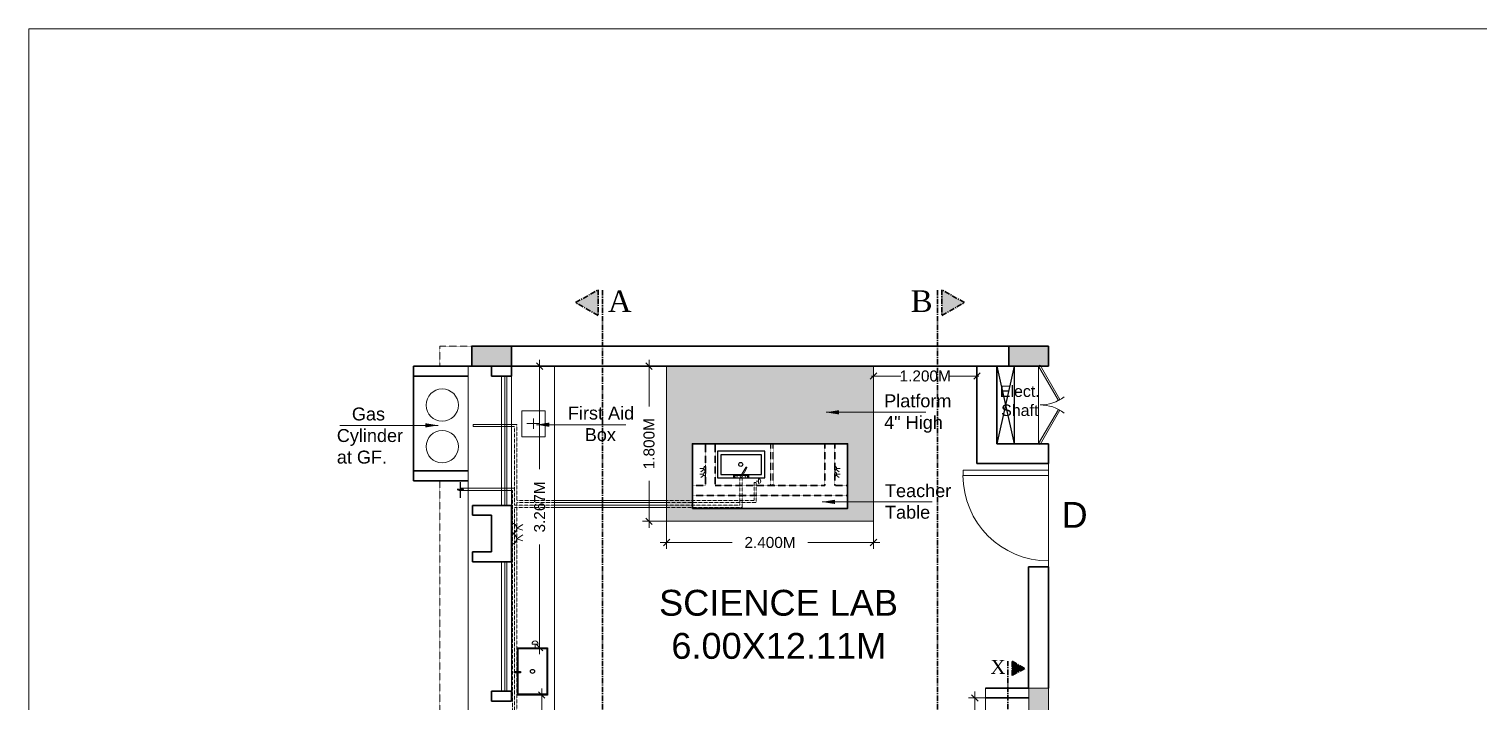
# Model space of a CAD drawing. Header units: metres. Extents: x 1608201 to 1961866, y 406505 to 647036.
# Drawn here: x 1666972 to 1683780, y 466736 to 474532 of the extents above; entities that cross this region are included whole.
import ezdxf

# ---------------------------------------------------------------- set-up
doc = ezdxf.new("R2010")
doc.units = ezdxf.units.M
doc.header["$LTSCALE"] = 1000
doc.header["$PDMODE"] = 35
for name, pattern in [('CENTER', [2, 1.25, -0.25, 0.25, -0.25]), ('DASHED', [0.75, 0.5, -0.25]), ('HIDDEN', [0.375, 0.25, -0.125])]:
    doc.linetypes.add(name, pattern=pattern)
doc.layers.get('Defpoints').update_dxf_attribs({"lineweight": 18})
for name, color, linetype, lineweight in [('- WALL', 7, 'Continuous', 30), ('2 elevation', 1, 'Continuous', 5), ('arrow', 63, 'Continuous', 13), ('Col-Hatch', 9, 'Continuous', 13), ('coloum hatch', 254, 'Continuous', 9), ('Column', 252, 'Continuous', 30), ('cylinder', 1, 'Continuous', 15), ('dimension', 6, 'Continuous', 13), ('Door', 54, 'Continuous', 13), ('elevation', 1, 'Continuous', 13), ('Fixture', 44, 'Continuous', 9), ('gas pipeline', 25, 'Continuous', 13), ('Hidden', 1, 'DASHED', 18), ('P-SANRFIM', 6, 'Continuous', 9), ('Section Line', 135, 'CENTER', 30), ('SLAB', 5, 'Continuous', 20), ('Text-1', 240, 'Continuous', 15), ('Text-2', 122, 'Continuous', 25), ('Wall', 7, 'Continuous', 30), ('wall l', 7, 'Continuous', 20), ('water pipeline', 95, 'Continuous', 13), ('Window', 150, 'Continuous', 15), ('Window-Wall', 7, 'Continuous', 18)]:
    doc.layers.add(name, color=color, linetype=linetype, lineweight=lineweight)
for name, color, linetype in [('cupboard', 37, 'Continuous'), ('text', 7, 'Continuous'), ('wash basin', 21, 'Continuous')]:
    doc.layers.add(name, color=color, linetype=linetype)
doc.styles.add('dim-stylus bt', font='arial.ttf')
doc.styles.add('L120', font='simplex.shx', dxfattribs={"height": 1})
doc.dimstyles.new('1      100 (big)', dxfattribs={"dimscale": 75, "dimtxt": 5, "dimasz": 3.5, "dimexe": 1.5, "dimexo": 2, "dimgap": 1, "dimtad": 0, "dimdec": 3, "dimlfac": 0.001, "dimzin": 0, "dimdsep": 46, "dimtxsty": 'dim-stylus bt', "dimblk": 'OBLIQUE', "dimcen": 0, "dimdle": 0.6, "dimclrd": 256, "dimclre": 7, "dimclrt": 256, "dimadec": 0, "dimazin": 0, "dimtfac": 0.7, "dimtdec": 3, "dimtofl": 0, "dimtmove": 1, "dimatfit": 3, "dimldrblk": 'OPEN90', "dimfxl": 0, "dimtolj": 1, "dimtzin": 0, "dimlwd": 15, "dimlwe": 15, "dimarcsym": 0})
doc.dimstyles.new('Tabrej', dxfattribs={"dimtxt": 0.32, "dimasz": 0.2, "dimexe": 0, "dimexo": 0.15, "dimgap": 0.09, "dimtad": 0, "dimdec": 3, "dimzin": 0, "dimdsep": 46, "dimtxsty": 'dim-stylus bt', "dimblk": 'ARCHTICK', "dimcen": 0, "dimdle": 0.05, "dimclrd": 256, "dimclre": 256, "dimclrt": 7, "dimadec": 0, "dimazin": 0, "dimtfac": 1, "dimtdec": 3, "dimtofl": 0, "dimtmove": 0, "dimatfit": 1, "dimfxl": 0, "dimtolj": 1, "dimtzin": 0, "dimlwd": -1, "dimlwe": -1, "dimarcsym": 0})

# ---------------------------------------------------------------- blocks, each defined once
blk = doc.blocks.new('CC')
at = {"layer": 'Col-Hatch', "ltscale": 0.05}
blk.add_hatch(color=256, dxfattribs=at).paths.add_polyline_path([(4078.606, 341.328), (4078.606, 341.098), (4079.066, 341.098), (4079.066, 341.328)])
at = {"layer": 'Column'}
blk.add_lwpolyline([(4078.606, 341.328), (4079.066, 341.328), (4079.066, 341.098), (4078.606, 341.098)], close=True, dxfattribs=at)
blk = doc.blocks.new('DFG')
at = {"layer": 'Col-Hatch', "ltscale": 0.05}
blk.add_hatch(color=256, dxfattribs=at).paths.add_polyline_path([(3557.561, -332.074), (3557.561, -332.304), (3557.031, -332.304), (3557.031, -332.074)])
blk.add_lwpolyline([(3557.561, -332.074), (3557.561, -332.304), (3557.031, -332.304), (3557.031, -332.074), (3557.561, -332.074)], dxfattribs=at)
blk = doc.blocks.new('gd')
at = {"layer": 'Door', "ltscale": 0.05}
blk.add_line((526.222, -408.628), (526.222, -407.428), dxfattribs=at)
blk.add_lwpolyline([(526.222, -408.551), (525.231, -408.551), (525.231, -408.491), (526.222, -408.491), (526.222, -408.551)], dxfattribs=at)
blk.add_arc((526.222, -408.491), 0.992, 90, 180, dxfattribs=at)
blk = doc.blocks.new('Door - Left Hung 36 in.')
blk.add_lwpolyline([(0.8, -1.3), (0, 0), (31.2, 18), (31.9, 16.7)], close=True)
blk.add_arc((0, 0), 36, 0, 37.3101)
blk = doc.blocks.new('_ArchTick')
at = {"color": 0, "const_width": 0.15}
blk.add_lwpolyline([(-0.5, -0.5), (0.5, 0.5)], dxfattribs=at)
blk = doc.blocks.new('_Oblique')
at = {"color": 0, "linetype": 'ByBlock', "lineweight": -2}
blk.add_line((-0.5, -0.5), (0.5, 0.5), dxfattribs=at)
blk = doc.blocks.new('*D553')
at = {"layer": 'Defpoints', "color": 0, "ltscale": 50, "transparency": 16777216}
for p in [(1674165, 470621), (1674368, 470621), (1674368, 468821)]:
    blk.add_point(p, dxfattribs=at)
at = {"layer": 'dimension', "lineweight": 15, "ltscale": 50, "transparency": 16777216}
for p, q in [((1674165, 470696), (1674165, 470152)), ((1674165, 468746), (1674165, 469291))]:
    blk.add_line(p, q, dxfattribs=at)
at = {"layer": 'dimension', "color": 7, "lineweight": 15, "ltscale": 50, "transparency": 16777216}
for p, q in [((1674368, 470621), (1674090, 470621)), ((1674368, 468821), (1674090, 468821))]:
    blk.add_line(p, q, dxfattribs=at)
at = {"layer": 'dimension', "lineweight": 15, "ltscale": 50, "transparency": 16777216, "xscale": 75, "yscale": 75, "zscale": 75}
for p, rotation in [((1674165, 470621), 90), ((1674165, 468821), 270)]:
    blk.add_blockref('_Oblique', p, dxfattribs=dict(at, rotation=rotation))
at = {"layer": 'dimension', "ltscale": 50, "transparency": 16777216, "insert": (1674165, 469721), "char_height": 127.5, "attachment_point": 5, "rotation": 90, "style": 'dim-stylus bt'}
blk.add_mtext('\\A1;1.800M', dxfattribs=at)
blk = doc.blocks.new('_Open90')
at = {"color": 0, "linetype": 'ByBlock', "lineweight": -2}
for p, q in [((0, 0), (-1, 0)), ((-0.5, 0.5), (0, 0)), ((0, 0), (-0.5, -0.5))]:
    blk.add_line(p, q, dxfattribs=at)
blk = doc.blocks.new('*D554')
at = {"layer": 'Defpoints', "color": 0, "ltscale": 50, "transparency": 16777216}
for p in [(1674368, 468821), (1676768, 468821), (1674368, 468575)]:
    blk.add_point(p, dxfattribs=at)
at = {"layer": 'dimension', "color": 7, "lineweight": 15, "ltscale": 50, "transparency": 16777216}
for p, q in [((1674368, 468821), (1674368, 468500)), ((1676768, 468821), (1676768, 468500))]:
    blk.add_line(p, q, dxfattribs=at)
at = {"layer": 'dimension', "lineweight": 15, "ltscale": 50, "transparency": 16777216}
for p, q in [((1674293, 468575), (1675130, 468575)), ((1676843, 468575), (1676006, 468575))]:
    blk.add_line(p, q, dxfattribs=at)
at = {"layer": 'dimension', "lineweight": 15, "ltscale": 50, "transparency": 16777216, "xscale": 75, "yscale": 75, "zscale": 75, "rotation": 180}
blk.add_blockref('_Oblique', (1674368, 468575), dxfattribs=at)
at = {"layer": 'dimension', "lineweight": 15, "ltscale": 50, "transparency": 16777216, "xscale": 75, "yscale": 75, "zscale": 75}
blk.add_blockref('_Oblique', (1676768, 468575), dxfattribs=at)
at = {"layer": 'dimension', "ltscale": 50, "transparency": 16777216, "insert": (1675568, 468575), "char_height": 127.5, "attachment_point": 5, "style": 'dim-stylus bt'}
blk.add_mtext('\\A1;2.400M', dxfattribs=at)
blk = doc.blocks.new('Faucet - kit sink top')
at = {"layer": 'Fixture'}
for p, q in [((-5.5, -0.75), (-5.5, -1.25)), ((-4.94278, -0.75), (-5.5, -0.75)), ((-5.5, -1.25), (-4.94278, -1.25)), ((-0.14775, -1.7441), (3.56698, -8.1782)), ((4.43301, -7.6782), (0.71828, -1.2441)), ((4.94278, -0.75), (5.5, -0.75)), ((5.5, -1.25), (4.94278, -1.25)), ((5.5, -0.75), (5.5, -1.25))]:
    blk.add_line(p, q, dxfattribs=at)
blk.add_lwpolyline([(-0.00587, -2), (-6, -2), (-6, 0), (6, 0), (6, -2), (1.15195, -2)], dxfattribs=at)
for centre, radius in [((-4, -1), 1), ((4, -1), 1), ((0, -1), 0.75)]:
    blk.add_circle(centre, radius, dxfattribs=at)
blk.add_arc((4, -7.9282), 0.5, 210, 30, dxfattribs=at)
blk = doc.blocks.new('tyrtyr')
at = {"layer": 'Fixture'}
for p, q in [((1314934, 621282), (1314934, 621337)), ((1314951, 621276), (1314987, 621322)), ((1314980, 621255), (1314888, 621255))]:
    blk.add_line(p, q, dxfattribs=at)
blk.add_arc((1314934, 621250), 31.6, 9.1026, 170.8974, dxfattribs=at)
blk = doc.blocks.new('dfgrge')
at = {"layer": 'elevation'}
for p, q in [((1314380, 626684), (1314436, 626684)), ((1314408, 626684), (1314408, 626659))]:
    blk.add_line(p, q, dxfattribs=at)
blk.add_arc((1314408, 626684), 28, 0, 180, dxfattribs=at)
blk = doc.blocks.new('*D557')
at = {"layer": 'Defpoints', "color": 0, "ltscale": 50, "transparency": 16777216}
for p in [(1678068, 466772), (1677944, 465572), (1678068, 465572)]:
    blk.add_point(p, dxfattribs=at)
at = {"layer": 'dimension', "color": 7, "lineweight": 15, "ltscale": 50, "transparency": 16777216}
for p, q in [((1678068, 466772), (1677869, 466772)), ((1678068, 465572), (1677869, 465572))]:
    blk.add_line(p, q, dxfattribs=at)
at = {"layer": 'dimension', "lineweight": 15, "ltscale": 50, "transparency": 16777216}
for p, q in [((1677944, 466847), (1677944, 466603)), ((1677944, 465497), (1677944, 465741))]:
    blk.add_line(p, q, dxfattribs=at)
at = {"layer": 'dimension', "lineweight": 15, "ltscale": 50, "transparency": 16777216, "xscale": 75, "yscale": 75, "zscale": 75}
for p, rotation in [((1677944, 466772), 90), ((1677944, 465572), 270)]:
    blk.add_blockref('_Oblique', p, dxfattribs=dict(at, rotation=rotation))
at = {"layer": 'dimension', "ltscale": 50, "transparency": 16777216, "insert": (1677944, 466172), "char_height": 127.5, "attachment_point": 5, "rotation": 90, "style": 'dim-stylus bt'}
blk.add_mtext('\\A1;1.200M', dxfattribs=at)
blk = doc.blocks.new('*D560')
at = {"layer": 'Defpoints', "color": 0, "ltscale": 50, "transparency": 16777216}
for p in [(1672920, 466805), (1672988, 466805), (1672988, 464622)]:
    blk.add_point(p, dxfattribs=at)
at = {"layer": 'dimension', "color": 7, "lineweight": 15, "ltscale": 50, "transparency": 16777216}
for p, q in [((1672988, 466805), (1672845, 466805)), ((1672988, 464622), (1672845, 464622))]:
    blk.add_line(p, q, dxfattribs=at)
at = {"layer": 'dimension', "lineweight": 15, "ltscale": 50, "transparency": 16777216}
for p, q in [((1672920, 466880), (1672920, 466151)), ((1672920, 464547), (1672920, 465276))]:
    blk.add_line(p, q, dxfattribs=at)
at = {"layer": 'dimension', "lineweight": 15, "ltscale": 50, "transparency": 16777216, "xscale": 75, "yscale": 75, "zscale": 75}
for p, rotation in [((1672920, 466805), 90), ((1672920, 464622), 270)]:
    blk.add_blockref('_Oblique', p, dxfattribs=dict(at, rotation=rotation))
at = {"layer": 'dimension', "ltscale": 50, "transparency": 16777216, "insert": (1672920, 465713), "char_height": 127.5, "attachment_point": 5, "rotation": 90, "style": 'dim-stylus bt'}
blk.add_mtext('\\A1;2.182M', dxfattribs=at)
blk = doc.blocks.new('*D561')
at = {"layer": 'Defpoints', "color": 0, "ltscale": 50, "transparency": 16777216}
for p in [(1672896, 470621), (1672988, 470621), (1672988, 467355)]:
    blk.add_point(p, dxfattribs=at)
at = {"layer": 'dimension', "lineweight": 15, "ltscale": 50, "transparency": 16777216}
for p, q in [((1672896, 470696), (1672896, 469424)), ((1672896, 467280), (1672896, 468551))]:
    blk.add_line(p, q, dxfattribs=at)
at = {"layer": 'dimension', "color": 7, "lineweight": 15, "ltscale": 50, "transparency": 16777216}
for p, q in [((1672988, 470621), (1672821, 470621)), ((1672988, 467355), (1672821, 467355))]:
    blk.add_line(p, q, dxfattribs=at)
at = {"layer": 'dimension', "lineweight": 15, "ltscale": 50, "transparency": 16777216, "xscale": 75, "yscale": 75, "zscale": 75}
for p, rotation in [((1672896, 470621), 90), ((1672896, 467355), 270)]:
    blk.add_blockref('_Oblique', p, dxfattribs=dict(at, rotation=rotation))
at = {"layer": 'dimension', "ltscale": 50, "transparency": 16777216, "insert": (1672896, 468988), "char_height": 127.5, "attachment_point": 5, "rotation": 90, "style": 'dim-stylus bt'}
blk.add_mtext('\\A1;3.267M', dxfattribs=at)
blk = doc.blocks.new('*D562')
at = {"layer": 'Defpoints', "color": 0, "ltscale": 50, "transparency": 16777216}
for p in [(1676768, 470621), (1677968, 470621), (1677968, 470506)]:
    blk.add_point(p, dxfattribs=at)
at = {"layer": 'dimension', "lineweight": 15, "ltscale": 50, "transparency": 16777216}
for p, q in [((1676746, 470506), (1677084, 470506)), ((1676768, 470621), (1676768, 470505)), ((1677991, 470506), (1677653, 470506)), ((1677968, 470621), (1677968, 470505))]:
    blk.add_line(p, q, dxfattribs=at)
at = {"layer": 'dimension', "lineweight": 15, "ltscale": 50, "transparency": 16777216, "xscale": 75, "yscale": 75, "zscale": 75, "rotation": 180}
blk.add_blockref('_Oblique', (1676768, 470506), dxfattribs=at)
at = {"layer": 'dimension', "lineweight": 15, "ltscale": 50, "transparency": 16777216, "xscale": 75, "yscale": 75, "zscale": 75}
blk.add_blockref('_Oblique', (1677968, 470506), dxfattribs=at)
at = {"layer": 'dimension', "ltscale": 50, "transparency": 16777216, "insert": (1677368, 470506), "char_height": 127.5, "attachment_point": 5, "style": 'dim-stylus bt'}
blk.add_mtext('\\A1;1.200M', dxfattribs=at)

msp = doc.modelspace()

# ---------------------------------------------------------------- hatches: boundary and pattern name
at = {"layer": 'P-SANRFIM'}
h = msp.add_hatch(color=256, dxfattribs=at)
h.set_gradient(color1=(127, 0, 0), one_color=1, tint=1, name='CYLINDER')
h.paths.add_polyline_path([(1674368.1711, 470621.1896), (1674368.1711, 468821.1896), (1676768.171, 468821.1896), (1676768.171, 470621.1896)])
h.paths.add_polyline_path([(1676468.171, 469721.1896), (1676468.171, 468971.1896), (1674668.1711, 468971.1896), (1674668.1711, 469721.1896)], flags=16)
at = {"layer": 'Section Line', "ltscale": 0.05}
for points in [[(1673313.1088, 471357.6467), (1673573.8085, 471506.4494), (1673573.8085, 471208.8439)], [(1677823.2334, 471357.6467), (1677562.5337, 471506.4494), (1677562.5337, 471208.8439)], [(1678523.0754, 467114.7437), (1678375.3896, 467031.8688), (1678375.3896, 467197.6185)]]:
    msp.add_hatch(color=256, dxfattribs=at).paths.add_polyline_path(points)
at = {"layer": 'wash basin'}
msp.add_hatch(color=256, dxfattribs=at).paths.add_polyline_path([(1672988.1711, 466804.5067), (1672988.1711, 467354.5066), (1672638.1711, 467354.5066), (1672638.1711, 467079.5067), (1672648.1711, 467079.5067), (1672648.1711, 467344.5066), (1672978.1711, 467344.5066), (1672978.1711, 466814.5067), (1672648.1711, 466814.5067), (1672648.1711, 467062.8585), (1672638.1711, 467062.8585), (1672638.1711, 466804.5067)])
h = msp.add_hatch(color=256, dxfattribs=at)
h.paths.add_polyline_path([(1672673.7232, 467062.8585), (1672673.7232, 467079.5067), (1672638.1711, 467079.5067), (1672638.1711, 467062.8585)])
h.paths.add_polyline_path([(1672638.1711, 467062.8585), (1672638.1711, 467079.5067), (1672627.1936, 467079.5067), (1672627.1936, 467062.8585)])
h.paths.add_polyline_path([(1672627.1936, 467062.8585), (1672627.1936, 467079.5067), (1672602.619, 467079.5067), (1672602.619, 467062.8585)])

# ---------------------------------------------------------------- linework, layer by layer
at = {"layer": '- WALL'}
for p, q in [((1672568.1715, 470851.1896), (1678568.1714, 470851.1896)), ((1672568.1715, 470851.1896), (1678568.1714, 470851.1896)), ((1672568.1715, 470621.1896), (1678568.1714, 470621.1896)), ((1672568.1715, 470621.1896), (1678568.1714, 470621.1896)), ((1677968.1714, 470621.1896), (1677968.1714, 469491.1896)), ((1678198.1714, 470621.1896), (1678198.1714, 469721.1896)), ((1678198.1714, 469721.1896), (1678798.1714, 469721.1896)), ((1678798.1714, 469721.1896), (1678798.1714, 469491.1896)), ((1677968.1714, 469491.1896), (1678798.1714, 469491.1896)), ((1672118.1715, 468891.1896), (1672118.1715, 469006.1896)), ((1672118.1715, 469006.1896), (1672568.1715, 469006.1896)), ((1672568.1715, 468351.1896), (1672568.1715, 469006.1896)), ((1672118.1715, 468891.1896), (1672338.1715, 468891.1896)), ((1672338.1715, 468466.1896), (1672338.1715, 468891.1896)), ((1672118.1715, 468351.1896), (1672118.1715, 468466.1896)), ((1672338.1715, 468466.1896), (1672118.1715, 468466.1896)), ((1672568.1715, 468351.1896), (1672118.1715, 468351.1896))]:
    msp.add_line(p, q, dxfattribs=at)
at = {"layer": '- WALL', "ltscale": 0.05}
for p, q in [((1672068.1711, 469405.3904), (1671433.1711, 469405.3904)), ((1672068.1711, 469290.3904), (1671433.1711, 469290.3904)), ((1678568.1714, 466886.9656), (1678068.171, 466886.9656)), ((1678568.1714, 466771.9656), (1678068.1714, 466771.9656))]:
    msp.add_line(p, q, dxfattribs=at)
at = {"layer": '- WALL'}
for points in [[(1672338.1715, 470506.1896), (1672568.1715, 470506.1896), (1672568.1715, 470621.1896), (1672338.1715, 470621.1896)], [(1672338.1715, 466851.1896), (1672568.1715, 466851.1896), (1672568.1715, 466736.1897), (1672338.1715, 466736.1897)]]:
    msp.add_lwpolyline(points, close=True, dxfattribs=at)
at = {"ltscale": 50}
for p, q in [((1678398.1714, 470621.1896), (1678198.1714, 469721.1896)), ((1678198.1714, 470621.1896), (1678398.1714, 469721.1896)), ((1678398.1714, 470621.1896), (1678398.1714, 469721.1896))]:
    msp.add_line(p, q, dxfattribs=at)
msp.add_lwpolyline([(1671975.0427, 469274.3165), (1671975.0427, 469204.5033), (1672010.7951, 469191.7966), (1671940.7204, 469189.1147), (1671975.0427, 469179.5033), (1671975.0427, 469094.8568)], dxfattribs=at)
at = {"layer": '2 elevation', "ltscale": 0.05}
for p, q in [((1672823.4675, 470014.172), (1672823.4675, 469894.4085)), ((1672747.57, 469954.2902), (1672899.3649, 469954.2902))]:
    msp.add_line(p, q, dxfattribs=at)
at = {"layer": 'cupboard', "linetype": 'HIDDEN', "ltscale": 0.01}
for p, q in [((1675578.1711, 469236.1896), (1675578.1711, 469721.1896)), ((1675603.1711, 469236.1896), (1675603.1711, 469721.1896))]:
    msp.add_line(p, q, dxfattribs=at)
at = {"layer": 'cylinder', "ltscale": 0.05}
for centre in [(1671766.0999, 470169.3159), (1671766.0999, 469687.1672)]:
    msp.add_circle(centre, 187.5, dxfattribs=at)
at = {"layer": 'Defpoints', "ltscale": 50}
msp.add_lwpolyline([(1666972.2745, 474532.2589), (1714851.7028, 474532.2589), (1714851.7028, 455711.1902), (1666972.2745, 455711.1902)], close=True, dxfattribs=at)
at = {"layer": 'Door'}
msp.add_line((1678683.1714, 470621.1776), (1678683.1714, 469721.1856), dxfattribs=at)
at = {"layer": 'Fixture'}
for p, q in [((1672629.3646, 468739.8831), (1672699.0644, 468785.3163)), ((1672629.3646, 468739.8831), (1672701.1029, 468718.0342)), ((1672629.3646, 468617.4961), (1672699.0644, 468662.9292)), ((1672629.3646, 468617.4961), (1672701.1029, 468595.6471))]:
    msp.add_line(p, q, dxfattribs=at)
at = {"layer": 'Fixture', "ltscale": 0.05}
msp.add_lwpolyline([(1672688.0005, 470101.6497), (1672958.9344, 470101.6497), (1672958.9344, 469801.6497), (1672688.0005, 469801.6497)], close=True, dxfattribs=at)
at = {"layer": 'Fixture'}
for centre in [(1672568.1711, 468739.8831), (1672568.1711, 468617.4961)]:
    msp.add_arc(centre, 61.1935, 270, 90, dxfattribs=at)
at = {"layer": 'gas pipeline', "ltscale": 0.05}
for p, q in [((1672124.1222, 469944.4358), (1672630.1711, 469944.4358)), ((1672124.1222, 469944.4358), (1672124.1222, 469919.4358)), ((1672124.1222, 469919.4358), (1672605.1711, 469919.4358)), ((1674368.1711, 469062.5661), (1673068.1711, 469062.5661)), ((1674368.1711, 469037.5661), (1673068.1711, 469037.5661))]:
    msp.add_line(p, q, dxfattribs=at)
at = {"layer": 'gas pipeline', "linetype": 'HIDDEN', "ltscale": 0.005}
for p, q in [((1672605.1711, 469204.5033), (1672605.1711, 469919.4358)), ((1672630.1711, 469062.5661), (1672630.1711, 469944.4358)), ((1675384.0419, 469269.5677), (1675384.0419, 469062.5661)), ((1675409.0419, 469269.5677), (1675384.0419, 469269.5677)), ((1675409.0419, 469269.5677), (1675409.0419, 469037.5661)), ((1672630.1711, 469062.5661), (1673068.1711, 469062.5661)), ((1672630.1711, 458568.1898), (1672630.1711, 469037.5661)), ((1672630.1711, 469037.5661), (1673068.1711, 469037.5661)), ((1675384.0419, 469062.5661), (1674368.1711, 469062.5661)), ((1675409.0419, 469037.5661), (1674368.1711, 469037.5661))]:
    msp.add_line(p, q, dxfattribs=at)
at = {"layer": 'gas pipeline', "color": 1}
for p, q in [((1672877.8448, 467397.3384), (1672807.1158, 467397.0232)), ((1672842.4803, 467397.1808), (1672842.4803, 467354.0806))]:
    msp.add_line(p, q, dxfattribs=at)
msp.add_arc((1672842.4803, 467397.1808), 35.3648, 0.25529315, 180.25529315, dxfattribs=at)
at = {"layer": 'Hidden', "color": 1, "ltscale": 0.005}
for p, q in [((1672338.1715, 470851.1896), (1671738.1715, 470851.1896)), ((1671738.1715, 470621.1896), (1671738.1715, 470851.1896)), ((1671738.1715, 458276.1898), (1671738.1715, 469290.3904))]:
    msp.add_line(p, q, dxfattribs=at)
at = {"layer": 'Section Line', "ltscale": 0.05}
for points in [[(1673313.1088, 471357.6467), (1673573.8085, 471506.4494), (1673573.8085, 471208.8439), (1673313.1088, 471357.6467)], [(1673623.8085, 457639.631), (1673623.8085, 471506.4494)], [(1677512.5337, 457639.631), (1677512.5337, 471506.4494)], [(1677823.2334, 471357.6467), (1677562.5337, 471506.4494), (1677562.5337, 471208.8439), (1677823.2334, 471357.6467)], [(1678325.3896, 465140.8091), (1678325.3896, 467197.6185)], [(1678523.0754, 467114.7437), (1678375.3896, 467031.8688), (1678375.3896, 467197.6185), (1678523.0754, 467114.7437)]]:
    msp.add_lwpolyline(points, dxfattribs=at)
at = {"layer": 'SLAB'}
for p, q in [((1673068.1711, 470621.1896), (1673068.1711, 460184.1898)), ((1678068.171, 466886.9656), (1678068.171, 460626.1897))]:
    msp.add_line(p, q, dxfattribs=at)
at = {"layer": 'Wall', "ltscale": 0.05}
for p, q in [((1671433.1711, 470621.1896), (1671433.1711, 469290.3904)), ((1672108.1715, 470621.1896), (1671433.1711, 470621.1896)), ((1672068.1711, 470506.1896), (1671433.1711, 470506.1896)), ((1678798.1714, 468291.1896), (1678568.1714, 468291.1896)), ((1678568.1714, 468291.1896), (1678568.1714, 466886.9656)), ((1678798.1714, 466886.1896), (1678798.1714, 468291.1896))]:
    msp.add_line(p, q, dxfattribs=at)
at = {"layer": 'Wall', "ltscale": 0.1}
for p, q in [((1676468.171, 469721.1896), (1674668.1711, 469721.1896)), ((1674668.1711, 468971.1896), (1674668.1711, 469721.1896)), ((1676468.171, 468971.1896), (1676468.171, 469721.1896)), ((1676468.171, 468971.1896), (1676468.171, 469721.1896)), ((1674668.1711, 468971.1896), (1676468.171, 468971.1896))]:
    msp.add_line(p, q, dxfattribs=at)
at = {"layer": 'Wall', "linetype": 'HIDDEN', "ltscale": 0.01}
for p, q in [((1674818.1711, 469721.1896), (1674818.1711, 469236.1896)), ((1674933.1711, 469721.1896), (1674933.1711, 469236.1896)), ((1676203.1711, 469236.1896), (1676203.1711, 469721.1896)), ((1676318.171, 469236.1896), (1676318.171, 469721.1896)), ((1674668.1711, 469236.1896), (1674818.1711, 469236.1896)), ((1674668.1711, 469236.1896), (1674818.1711, 469236.1896)), ((1674668.1711, 469121.1896), (1676468.171, 469121.1896)), ((1674933.1711, 469236.1896), (1676203.1711, 469236.1896)), ((1676318.171, 469236.1896), (1676468.171, 469236.1896))]:
    msp.add_line(p, q, dxfattribs=at)
at = {"layer": 'Wall'}
msp.add_lwpolyline([(1674668.1711, 468971.1896), (1674668.1711, 469721.1896), (1676468.171, 469721.1896), (1676468.171, 468971.1896)], close=True, dxfattribs=at)
at = {"layer": 'wall l'}
msp.add_lwpolyline([(1674368.1711, 470621.1896), (1676768.171, 470621.1896), (1676768.171, 468821.1896), (1674368.1711, 468821.1896)], close=True, dxfattribs=at)
at = {"layer": 'wash basin'}
for points in [[(1675508.0648, 469633.6896), (1674958.0648, 469633.6896), (1674958.0648, 469323.6896), (1675508.0648, 469323.6896)], [(1675468.2781, 469593.903), (1674997.8514, 469593.903), (1674997.8514, 469363.4762), (1675468.2781, 469363.4762)], [(1672638.1711, 466804.5067), (1672638.1711, 467354.5066), (1672988.1711, 467354.5066), (1672988.1711, 466804.5067)], [(1672648.1711, 466814.5067), (1672648.1711, 467344.5066), (1672978.1711, 467344.5066), (1672978.1711, 466814.5067)], [(1672602.619, 467062.8585), (1672602.619, 467079.5067), (1672673.7232, 467079.5067), (1672673.7232, 467062.8585)]]:
    msp.add_lwpolyline(points, close=True, dxfattribs=at)
for centre, radius in [((1675227.8002, 469480.5847), 23.0471), ((1672813.1711, 467079.5067), 23.8258)]:
    msp.add_circle(centre, radius, dxfattribs=at)
at = {"layer": 'water pipeline', "linetype": 'HIDDEN', "ltscale": 0.005}
for p, q in [((1675219.0003, 469323.6896), (1675219.0003, 469007.5434)), ((1675244.0003, 469323.6896), (1675244.0003, 468982.5434)), ((1672580.1711, 458518.1898), (1672580.1711, 469179.5033)), ((1672605.1711, 469007.5434), (1672605.1711, 469204.5033)), ((1673068.1711, 469007.5434), (1672605.1711, 469007.5434)), ((1672605.1711, 458543.1898), (1672605.1711, 468982.5434)), ((1673068.1711, 468982.5434), (1672605.1711, 468982.5434)), ((1675219.0003, 469007.5434), (1674368.1711, 469007.5434)), ((1675244.0003, 468982.5434), (1674368.1711, 468982.5434))]:
    msp.add_line(p, q, dxfattribs=at)
at = {"layer": 'water pipeline', "ltscale": 0.05}
for p, q in [((1671975.0427, 469204.5033), (1672605.1711, 469204.5033)), ((1671975.0427, 469179.5033), (1672580.1711, 469179.5033)), ((1674368.1711, 469007.5434), (1673068.1711, 469007.5434)), ((1674368.1711, 468982.5434), (1673068.1711, 468982.5434))]:
    msp.add_line(p, q, dxfattribs=at)
at = {"layer": 'Window', "ltscale": 0.05}
for p, q in [((1672492.5864, 470506.1896), (1672492.5864, 469006.1896)), ((1672515.1337, 470506.1896), (1672515.1337, 469006.1896)), ((1672492.5864, 466851.1896), (1672492.5864, 468351.1896)), ((1672515.1337, 466851.1896), (1672515.1337, 468351.1896))]:
    msp.add_line(p, q, dxfattribs=at)
at = {"layer": 'Window-Wall'}
for p, q in [((1672068.1715, 458506.1898), (1672068.1715, 470621.1896)), ((1672453.1715, 470506.1896), (1672453.1715, 469006.1896)), ((1672568.1715, 470506.1896), (1672568.1715, 469006.1896)), ((1672453.1715, 466851.1896), (1672453.1715, 468351.1896)), ((1672568.1715, 466851.1896), (1672568.1715, 468351.1896))]:
    msp.add_line(p, q, dxfattribs=at)

# ---------------------------------------------------------------- block references
at = {"layer": 'coloum hatch', "ltscale": 0.05, "xscale": -999.9999814325129, "yscale": 999.9999814325129, "zscale": 999.9999814325156}
for p in [(5751174.1156, 129523.0871), (5757404.1155, 129523.0871)]:
    msp.add_blockref('CC', p, dxfattribs=at)
at = {"layer": 'coloum hatch', "xscale": -999.9999814325129, "yscale": 999.9999814325129, "zscale": 999.9999814325156, "rotation": 90}
msp.add_blockref('DFG', (1346494.293, 4023917.3221), dxfattribs=at)
at = {"layer": 'Door'}
for name, p, xscale, yscale, zscale, rotation in [('Door - Left Hung 36 in.', (1678699.7616, 470630.752), 12.76584453241958, 12.76584453241958, 12.76584453242478, 270), ('Door - Left Hung 36 in.', (1678699.7616, 470630.752), 12.76584453241958, 12.76584453241958, 12.76584453242478, 270), ('Door - Left Hung 36 in.', (1678699.7616, 469711.6112), -12.76584453241958, 12.76584453320538, 12.76584453266532, 270), ('Door - Left Hung 36 in.', (1678699.7616, 469711.6112), -12.76584453241958, 12.76584453320538, 12.76584453266532, 270), ('gd', (1152575.8871, 60862.8588), -999.9999814325129, 999.9999814325129, 999.9999814325156, 179.9999999850965)]:
    msp.add_blockref(name, p, dxfattribs=dict(at, xscale=xscale, yscale=yscale, zscale=zscale, rotation=rotation))
at = {"layer": 'Fixture'}
for name, p, xscale, yscale, zscale, rotation in [('tyrtyr', (2162726.3681, 1502130.7089), -0.7853590846061707, 0.7853590846061707, 0.7853590962060378, 90), ('tyrtyr', (1188409.974, 1502130.7089), 0.7853590846061707, 0.7853590846061707, 0.7853590962060378, 270), ('tyrtyr', (2162726.3681, 1502064.6768), -0.7853590846061707, 0.7853590846061707, 0.7853590962060378, 90), ('Faucet - kit sink top', (1675233.0648, 469323.6896), -15.0875997543335, 15.08759969472885, 15.087599717321, 180), ('tyrtyr', (1188409.974, 1502064.6768), 0.7853590846061707, 0.7853590846061707, 0.7853590962060378, 270)]:
    msp.add_blockref(name, p, dxfattribs=dict(at, xscale=xscale, yscale=yscale, zscale=zscale, rotation=rotation))
at = {"layer": 'Fixture', "rotation": 270}
msp.add_blockref('dfgrge', (1048749.5449, 1783695.7728), dxfattribs=at)

# ---------------------------------------------------------------- texts
at = {"layer": 'text', "attachment_point": 1, "rotation": 0.00000001, "style": 'L120'}
for s, insert, char_height, width in [('{\\fArial|b0|i0|c0|p34;Platform\\P4" High}', (1676892.2476, 470293.5308), 149.999997, 817.994862), ('{\\fArial|b0|i0|c0|p34;   Gas Cylinder at GF.}', (1670543.1823, 470141.0352), 149.999997, 797.47208), ('\\pi74.764;{\\fArial|b0|i0|c0|p34;First Aid \\P\\pi270.71;Box}', (1673148.8411, 470151.5336), 149.999997, 885.612407), ('{\\fArial|b0|i0|c0|p34;Teacher\\PTable}', (1676901.5111, 469251.1474), 149.999997, 846.197566), ('\\pi1050.8;{\\fArial|b0|i0|c0|p34;SCIENCE LAB\\P\\pi1193.2;6.00X12.11M}', (1673230.5905, 468025.9533), 300, 4832.063954)]:
    msp.add_mtext(s, dxfattribs=dict(at, insert=insert, char_height=char_height, width=width))
at = {"layer": 'Text-1', "insert": (1678464.9804, 470218.772), "char_height": 132.48407, "width": 964.742709, "attachment_point": 5, "style": 'dim-stylus bt'}
msp.add_mtext('Elect. \\PShaft', dxfattribs=at)
at = {"layer": 'Text-1', "insert": (1678423.7971, 469045.4944), "char_height": 300, "width": 1299.406916, "attachment_point": 1, "rotation": 0.00000001, "style": 'L120'}
msp.add_mtext('\\pi525.69;{\\fArial|b0|i0|c0|p34;D}', dxfattribs=at)
at = {"layer": 'Text-2', "ltscale": 0.05, "attachment_point": 1, "rotation": 0.00000001, "style": 'L120'}
for s, insert, char_height, width in [('{\\fTimes New Roman|b0|i0|c0|p18;A}', (1673688.2073, 471500.1623), 250, 300.9924), ('{\\fTimes New Roman|b0|i0|c0|p18;B}', (1677201.1592, 471500.1623), 250, 300.9924), ('{\\fTimes New Roman|b0|i0|c0|p18;X}', (1678125.0099, 467211.4902), 160, 175.410499)]:
    msp.add_mtext(s, dxfattribs=dict(at, insert=insert, char_height=char_height, width=width))

# ---------------------------------------------------------------- dimensions: what is measured, and where the dimension line sits
at = {"layer": 'dimension', "ltscale": 50}
for base, p1, p2, picture, middle in [((1672895.5665, 470621.1896), (1672988.1711, 467354.5066), (1672988.1711, 470621.1896), '*D561', (1672895.5665, 468987.8481)), ((1674164.6834, 470621.1896), (1674368.1711, 468821.1896), (1674368.1711, 470621.1896), '*D553', (1674164.6834, 469721.1896)), ((1672920.3403, 466804.5067), (1672988.1711, 464622.4175), (1672988.1711, 466804.5067), '*D560', (1672920.3403, 465713.4621)), ((1677943.6822, 465571.9656), (1678068.1706, 466771.9656), (1678068.1706, 465571.9656), '*D557', (1677943.6822, 466171.9656))]:
    dim = msp.add_linear_dim(base=base, p1=p1, p2=p2, angle=90, dimstyle='1      100 (big)', override={"dimtxt": 1.7, "dimasz": 1, "dimexe": 1, "dimexo": 0, "dimgap": 2, "dimpost": 'M\\X', "dimdle": 1}, dxfattribs=at)
    dim.commit()
    dim.dimension.update_dxf_attribs({"geometry": picture, "text_midpoint": middle})
for base, p1, p2, override, picture, middle in [((1677968.1714, 470506.1895), (1676768.171, 470621.1896), (1677968.1714, 470621.1896), {"dimtxt": 1.7, "dimasz": 1, "dimexe": 0.01, "dimexo": 0, "dimgap": 0.05, "dimpost": 'M\\X', "dimdle": 0.3, "dimclre": 256}, '*D562', (1677368.1712, 470506.1895)), ((1674368.1711, 468574.8829), (1676768.171, 468821.1896), (1674368.1711, 468821.1896), {"dimtxt": 1.7, "dimasz": 1, "dimexe": 1, "dimexo": 0, "dimgap": 2, "dimpost": 'M\\X', "dimdle": 1, "dimclre": 7}, '*D554', (1675568.1711, 468574.8829))]:
    dim = msp.add_linear_dim(base=base, p1=p1, p2=p2, dimstyle='1      100 (big)', override=override, dxfattribs=at)
    dim.commit()
    dim.dimension.update_dxf_attribs({"geometry": picture, "text_midpoint": middle})

# ---------------------------------------------------------------- leaders
at = {"layer": 'arrow', "ltscale": 0.05}
for points in [[(1671719.2932, 469933.8887), (1670578.6944, 469933.8887)], [(1672858.6924, 469941.733), (1673894.1637, 469941.733)], [(1676217.4219, 470085.2519), (1677375.9017, 470085.2519)], [(1676171.0856, 469046.2345), (1677449.4099, 469046.2345)]]:
    msp.add_leader(points, dimstyle='Tabrej', override={"dimasz": 150}, dxfattribs=at)

doc.saveas('drawing.dxf')
